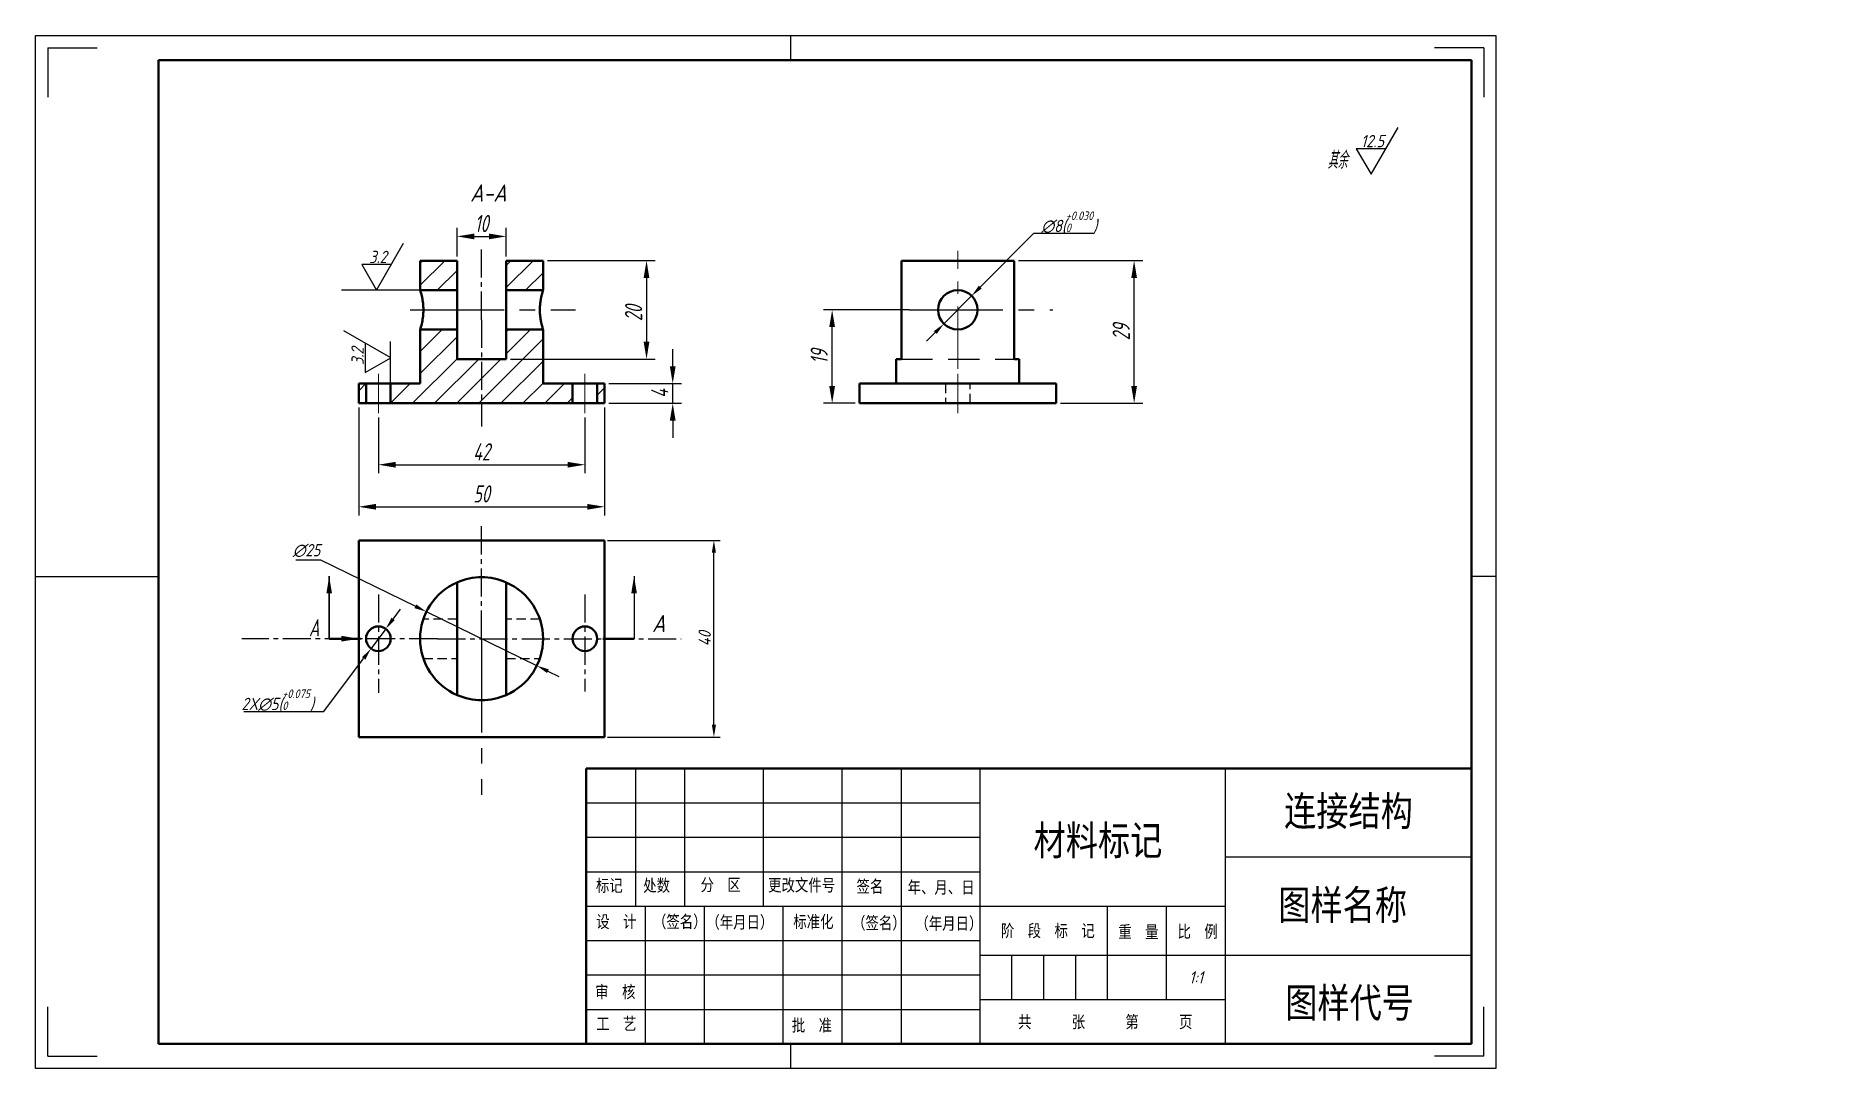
# Model space of a CAD drawing. Header units: millimetres. Extents: x 46 to 407, y 331 to 541.
import ezdxf
from ezdxf.enums import TextEntityAlignment as Align

# ---------------------------------------------------------------- set-up
doc = ezdxf.new("R2010")
doc.units = ezdxf.units.MM
for name, pattern in [('CENTER2', [28.575, 19.05, -3.175, 3.175, -3.175]), ('CENTERX2', [20.32, 12.7, -2.54, 2.54, -2.54]), ('DASHED2', [9.525, 6.35, -3.175])]:
    doc.linetypes.add(name, pattern=pattern)
doc.layers.get('0').update_dxf_attribs({"lineweight": 50})
for name, color, linetype, lineweight in [('中心线', 1, 'CENTER2', 25), ('粗实线', 7, 'Continuous', 50), ('细实线', 7, 'Continuous', 25)]:
    doc.layers.add(name, color=color, linetype=linetype, lineweight=lineweight)
for name, color, linetype in [('图框', 7, 'Continuous'), ('标题栏', 7, 'Continuous'), ('虚线', 7, 'DASHED2')]:
    doc.layers.add(name, color=color, linetype=linetype)
doc.styles.add('3.5', font='gbeitc.shx', dxfattribs={"height": 3.5, "bigfont": 'gbcbig.shx'})
doc.styles.get("Standard").update_dxf_attribs({"font": 'gbeitc.shx', "height": 2.5, "bigfont": 'gbcbig.shx'})
doc.styles.add('工程字-35', font='gbeitc.shx', dxfattribs={"width": 0.8, "height": 3.5, "bigfont": 'gbcbig.shx'})
doc.dimstyles.new('ISO-35', dxfattribs={"dimtxt": 2.5, "dimasz": 2.5, "dimexe": 1.25, "dimexo": 0.625, "dimtad": 1, "dimtoh": 1, "dimdsep": 46, "dimtxsty": 'Standard', "dimcen": 2.5, "dimadec": 0, "dimazin": 0, "dimtfac": 1, "dimtmove": 0, "dimatfit": 3, "dimfxl": 1, "dimarcsym": 0})
doc.dimstyles.new('尺寸—35', dxfattribs={"dimtxt": 5, "dimasz": 3.5, "dimexe": 1.75, "dimexo": 0.875, "dimgap": 0.875, "dimtad": 1, "dimtxsty": '工程字-35', "dimcen": 3.5, "dimadec": 0, "dimazin": 0, "dimtfac": 1, "dimtmove": 0, "dimatfit": 3, "dimfxl": 1, "dimarcsym": 0})
pattern_1 = [(45, (44.26, 333.6242), (-2.245064, 2.245064), [])]

# ---------------------------------------------------------------- blocks, each defined once
blk = doc.blocks.new('*D33')
at = {"layer": 'Defpoints', "color": 0, "transparency": 16777216}
for p in [(111.61, 465.81), (161.61, 465.81), (161.61, 444.77)]:
    blk.add_point(p, dxfattribs=at)
at = {"layer": '细实线', "color": 0, "lineweight": -2, "transparency": 16777216}
for p, q in [((111.61, 464.93), (111.61, 443.02)), ((161.61, 464.93), (161.61, 443.02)), ((115.11, 444.77), (158.11, 444.77))]:
    blk.add_line(p, q, dxfattribs=at)
at = {"layer": '细实线', "color": 0, "transparency": 16777216}
for points in [[(115.11, 445.35), (115.11, 444.18), (111.61, 444.77)], [(158.11, 445.35), (158.11, 444.18), (161.61, 444.77)]]:
    blk.add_solid(points, dxfattribs=at)
at = {"layer": '细实线', "color": 0, "transparency": 16777216, "insert": (136.61, 447.39), "char_height": 3.5, "attachment_point": 5, "style": '工程字-35'}
blk.add_mtext('50', dxfattribs=at)
blk = doc.blocks.new('*D34')
at = {"layer": 'Defpoints', "color": 0, "transparency": 16777216}
for p in [(161.61, 469.81), (175.48, 469.81), (161.61, 465.81)]:
    blk.add_point(p, dxfattribs=at)
at = {"layer": '细实线', "color": 0, "lineweight": -2, "transparency": 16777216}
for p, q in [((175.48, 473.31), (175.48, 476.81)), ((162.49, 469.81), (177.23, 469.81)), ((175.48, 465.81), (175.48, 469.81)), ((162.49, 465.81), (177.23, 465.81)), ((175.48, 462.31), (175.48, 458.81))]:
    blk.add_line(p, q, dxfattribs=at)
at = {"layer": '细实线', "color": 0, "transparency": 16777216}
for points in [[(174.89, 473.31), (176.06, 473.31), (175.48, 469.81)], [(174.89, 462.31), (176.06, 462.31), (175.48, 465.81)]]:
    blk.add_solid(points, dxfattribs=at)
at = {"layer": '细实线', "color": 0, "transparency": 16777216, "insert": (172.85, 467.81), "char_height": 3.5, "attachment_point": 5, "rotation": 90, "style": '工程字-35'}
blk.add_mtext('4', dxfattribs=at)
blk = doc.blocks.new('*D35')
at = {"layer": 'Defpoints', "color": 0, "transparency": 16777216}
for p in [(115.61, 463.81), (157.61, 463.81), (157.61, 453.32)]:
    blk.add_point(p, dxfattribs=at)
at = {"layer": '细实线', "color": 0, "lineweight": -2, "transparency": 16777216}
for p, q in [((115.61, 462.93), (115.61, 451.57)), ((157.61, 462.93), (157.61, 451.57)), ((119.11, 453.32), (154.11, 453.32))]:
    blk.add_line(p, q, dxfattribs=at)
at = {"layer": '细实线', "color": 0, "transparency": 16777216}
for points in [[(119.11, 453.9), (119.11, 452.73), (115.61, 453.32)], [(154.11, 453.9), (154.11, 452.73), (157.61, 453.32)]]:
    blk.add_solid(points, dxfattribs=at)
at = {"layer": '细实线', "color": 0, "transparency": 16777216, "insert": (136.61, 455.94), "char_height": 3.5, "attachment_point": 5, "style": '工程字-35'}
blk.add_mtext('42', dxfattribs=at)
blk = doc.blocks.new('*D36')
at = {"layer": 'Defpoints', "color": 0, "transparency": 16777216}
for p in [(149.11, 494.81), (141.61, 474.81), (170.15, 474.81)]:
    blk.add_point(p, dxfattribs=at)
at = {"layer": '细实线', "color": 0, "lineweight": -2, "transparency": 16777216}
for p, q in [((149.99, 494.81), (171.9, 494.81)), ((170.15, 491.31), (170.15, 478.31)), ((142.49, 474.81), (171.9, 474.81))]:
    blk.add_line(p, q, dxfattribs=at)
at = {"layer": '细实线', "color": 0, "transparency": 16777216}
for points in [[(169.56, 491.31), (170.73, 491.31), (170.15, 494.81)], [(169.56, 478.31), (170.73, 478.31), (170.15, 474.81)]]:
    blk.add_solid(points, dxfattribs=at)
at = {"layer": '细实线', "color": 0, "transparency": 16777216, "insert": (167.52, 484.13), "char_height": 3.5, "attachment_point": 5, "rotation": 90, "style": '工程字-35'}
blk.add_mtext('20', dxfattribs=at)
blk = doc.blocks.new('*D37')
at = {"layer": 'Defpoints', "color": 0, "transparency": 16777216}
for p in [(141.61, 499.74), (131.61, 494.81), (141.61, 494.81)]:
    blk.add_point(p, dxfattribs=at)
at = {"layer": '细实线', "color": 0, "lineweight": -2, "transparency": 16777216}
for p, q in [((131.61, 495.68), (131.61, 501.49)), ((135.11, 499.74), (138.11, 499.74)), ((141.61, 495.68), (141.61, 501.49))]:
    blk.add_line(p, q, dxfattribs=at)
at = {"layer": '细实线', "color": 0, "transparency": 16777216}
for points in [[(135.11, 500.32), (135.11, 499.15), (131.61, 499.74)], [(138.11, 500.32), (138.11, 499.15), (141.61, 499.74)]]:
    blk.add_solid(points, dxfattribs=at)
at = {"layer": '细实线', "color": 0, "transparency": 16777216, "insert": (136.61, 502.36), "char_height": 3.5, "attachment_point": 5, "style": '工程字-35'}
blk.add_mtext('10', dxfattribs=at)
blk = doc.blocks.new('*D39')
at = {"layer": 'Defpoints', "color": 0, "transparency": 16777216}
for p in [(244.9, 494.81), (269.31, 494.81), (253.44, 465.81)]:
    blk.add_point(p, dxfattribs=at)
at = {"layer": '细实线', "color": 0, "lineweight": -2, "transparency": 16777216}
for p, q in [((245.77, 494.81), (271.06, 494.81)), ((269.31, 469.31), (269.31, 491.31)), ((254.32, 465.81), (271.06, 465.81))]:
    blk.add_line(p, q, dxfattribs=at)
at = {"layer": '细实线', "color": 0, "transparency": 16777216}
for points in [[(268.73, 491.31), (269.89, 491.31), (269.31, 494.81)], [(268.73, 469.31), (269.89, 469.31), (269.31, 465.81)]]:
    blk.add_solid(points, dxfattribs=at)
at = {"layer": '细实线', "color": 0, "transparency": 16777216, "insert": (266.69, 480.31), "char_height": 3.5, "attachment_point": 5, "rotation": 90, "style": '工程字-35'}
blk.add_mtext('29', dxfattribs=at)
blk = doc.blocks.new('*D40')
at = {"layer": 'Defpoints', "color": 0, "transparency": 16777216}
for p in [(207.9, 484.81), (224.44, 484.81), (213.44, 465.81)]:
    blk.add_point(p, dxfattribs=at)
at = {"layer": '细实线', "color": 0, "lineweight": -2, "transparency": 16777216}
for p, q in [((223.57, 484.81), (206.15, 484.81)), ((207.9, 469.31), (207.9, 481.31)), ((212.57, 465.81), (206.15, 465.81))]:
    blk.add_line(p, q, dxfattribs=at)
at = {"layer": '细实线', "color": 0, "transparency": 16777216}
for points in [[(207.31, 481.31), (208.48, 481.31), (207.9, 484.81)], [(207.31, 469.31), (208.48, 469.31), (207.9, 465.81)]]:
    blk.add_solid(points, dxfattribs=at)
at = {"layer": '细实线', "color": 0, "transparency": 16777216, "insert": (205.27, 475.31), "char_height": 3.5, "attachment_point": 5, "rotation": 90, "style": '工程字-35'}
blk.add_mtext('19', dxfattribs=at)
blk = doc.blocks.new('*D41')
at = {"layer": 'Defpoints', "color": 0}
for p in [(236.26, 487.65), (230.63, 481.97)]:
    blk.add_point(p, dxfattribs=at)
at = {"layer": '细实线', "color": 0, "lineweight": -2}
for p, q in [((248.82, 500.31), (238.02, 489.42)), ((261.18, 500.31), (248.82, 500.31)), ((230.63, 481.97), (236.26, 487.65)), ((228.86, 480.19), (227.1, 478.42))]:
    blk.add_line(p, q, dxfattribs=at)
at = {"layer": '细实线', "color": 0}
for points in [[(237.72, 489.71), (238.32, 489.13), (236.26, 487.65)], [(228.57, 480.48), (229.16, 479.9), (230.63, 481.97)]]:
    blk.add_solid(points, dxfattribs=at)
at = {"layer": '细实线', "color": 0, "insert": (256.1, 502.59), "char_height": 2.5, "attachment_point": 5}
blk.add_mtext('∅8({\\H0.7x;\\S+0.030^ 0;})', dxfattribs=at)
blk = doc.blocks.new('*D42')
at = {"layer": 'Defpoints', "color": 0, "transparency": 16777216}
for p in [(125.39, 423.44), (147.84, 412.45)]:
    blk.add_point(p, dxfattribs=at)
at = {"layer": '细实线', "color": 0, "lineweight": -2, "transparency": 16777216}
for p, q in [((98.82, 433.99), (103.82, 433.99)), ((103.82, 433.99), (123.14, 424.54)), ((147.84, 412.45), (125.39, 423.44)), ((150.09, 411.35), (152.33, 410.25))]:
    blk.add_line(p, q, dxfattribs=at)
blk.add_arc((136.61, 417.94), 12.5, 116.443, 159.6536, dxfattribs=at)
at = {"layer": '细实线', "color": 0, "transparency": 16777216}
for points in [[(123.32, 424.91), (122.96, 424.16), (125.39, 423.44)], [(150.27, 411.73), (149.9, 410.98), (147.84, 412.45)]]:
    blk.add_solid(points, dxfattribs=at)
at = {"layer": '细实线', "color": 0, "transparency": 16777216, "insert": (101, 435.87), "char_height": 2.5, "attachment_point": 5}
blk.add_mtext('∅25', dxfattribs=at)
blk = doc.blocks.new('*D43')
at = {"layer": 'Defpoints', "color": 0, "transparency": 16777216}
for p in [(161.61, 437.94), (183.85, 437.94), (161.61, 397.94)]:
    blk.add_point(p, dxfattribs=at)
at = {"layer": '细实线', "color": 0, "lineweight": -2, "transparency": 16777216}
for p, q in [((162.24, 437.94), (185.1, 437.94)), ((183.85, 400.44), (183.85, 435.44)), ((162.24, 397.94), (185.1, 397.94))]:
    blk.add_line(p, q, dxfattribs=at)
at = {"layer": '细实线', "color": 0, "transparency": 16777216}
for points in [[(183.43, 435.44), (184.27, 435.44), (183.85, 437.94)], [(183.43, 400.44), (184.27, 400.44), (183.85, 397.94)]]:
    blk.add_solid(points, dxfattribs=at)
at = {"layer": '细实线', "color": 0, "transparency": 16777216, "insert": (181.98, 417.94), "char_height": 2.5, "attachment_point": 5, "rotation": 90}
blk.add_mtext('40', dxfattribs=at)
blk = doc.blocks.new('*D44')
at = {"layer": 'Defpoints', "color": 0}
for p in [(117.11, 419.95), (114.12, 415.94)]:
    blk.add_point(p, dxfattribs=at)
at = {"layer": '细实线', "color": 0, "lineweight": -2}
for p, q in [((118.61, 421.95), (120.11, 423.95)), ((117.11, 419.95), (114.12, 415.94)), ((104.53, 403.13), (112.62, 413.94)), ((88.25, 403.13), (104.53, 403.13))]:
    blk.add_line(p, q, dxfattribs=at)
at = {"layer": '细实线', "color": 0}
for points in [[(118.28, 422.2), (118.94, 421.7), (117.11, 419.95)], [(112.29, 414.19), (112.95, 413.69), (114.12, 415.94)]]:
    blk.add_solid(points, dxfattribs=at)
at = {"layer": '细实线', "color": 0, "insert": (95.14, 405.41), "char_height": 2.5, "attachment_point": 5}
blk.add_mtext('2X∅5({\\H0.7x;\\S+0.075^ 0;})', dxfattribs=at)
blk = doc.blocks.new('最后2.5的粗糙度')
at = {"layer": '细实线'}
for p, q in [((0, 0), (5.5, 9.53)), ((3, 5.2), (-3, 5.2)), ((-3, 5.2), (0, 0))]:
    blk.add_line(p, q, dxfattribs=at)
blk.add_attdef('1.6', text='', height=2.5, dxfattribs=at).set_placement((0.3, 8), align=Align.TOP_CENTER)

msp = doc.modelspace()

# ---------------------------------------------------------------- hatches: boundary and pattern name
at = {"layer": '细实线'}
h = msp.add_hatch(dxfattribs=at)
h.set_pattern_fill('ANSI31', color=256, style=0)
h.set_pattern_definition(pattern_1)
h.paths.add_polyline_path([(131.614, 494.806), (124.114, 494.806), (124.114, 488.806), (131.614, 488.806)], flags=0)
h = msp.add_hatch(dxfattribs=at)
h.set_pattern_fill('ANSI31', color=256, style=0)
h.set_pattern_definition(pattern_1)
h.paths.add_polyline_path([(149.114, 494.806), (141.614, 494.806), (141.614, 488.806), (149.114, 488.806)], flags=0)
h = msp.add_hatch(dxfattribs=at)
h.set_pattern_fill('ANSI31', color=256, style=0)
h.set_pattern_definition(pattern_1)
h.paths.add_polyline_path([(141.614, 474.806), (131.614, 474.806), (131.614, 480.806), (124.114, 480.806), (124.114, 469.806), (118.114, 469.806), (118.114, 465.806), (155.114, 465.806), (155.114, 469.806), (149.114, 469.806), (149.114, 480.806), (141.614, 480.806)], flags=0)
h = msp.add_hatch(dxfattribs=at)
h.set_pattern_fill('ANSI31', color=256, style=0)
h.set_pattern_definition(pattern_1)
h.paths.add_polyline_path([(113.114, 469.806), (111.614, 469.806), (111.614, 465.806), (113.114, 465.806)], flags=0)
h = msp.add_hatch(dxfattribs=at)
h.set_pattern_fill('ANSI31', color=256, style=0)
h.set_pattern_definition(pattern_1)
h.paths.add_polyline_path([(160.114, 465.806), (161.614, 465.806), (161.614, 469.806), (160.114, 469.806)], flags=0)

# ---------------------------------------------------------------- linework, layer by layer
for p, q in [((124.114, 494.806), (124.114, 488.806)), ((124.114, 494.806), (131.614, 494.806)), ((131.614, 488.806), (131.614, 494.806)), ((141.614, 494.806), (149.114, 494.806)), ((141.614, 494.806), (141.614, 488.806)), ((149.114, 488.806), (149.114, 494.806)), ((221.986, 494.806), (221.986, 474.806)), ((221.986, 494.806), (244.899, 494.806)), ((244.899, 474.806), (244.899, 494.806)), ((124.114, 488.806), (131.614, 488.806)), ((131.614, 488.806), (131.614, 480.806)), ((141.614, 480.806), (141.614, 488.806)), ((141.614, 488.806), (149.114, 488.806)), ((131.614, 480.806), (124.114, 480.806)), ((124.114, 480.806), (124.114, 469.806)), ((131.614, 474.806), (131.614, 480.806)), ((149.114, 480.806), (141.614, 480.806)), ((141.614, 480.806), (141.614, 474.806)), ((149.114, 469.806), (149.114, 480.806)), ((141.614, 474.806), (131.614, 474.806)), ((220.942, 474.806), (220.942, 469.806)), ((221.986, 474.806), (220.942, 474.806)), ((245.942, 474.806), (244.899, 474.806)), ((245.942, 469.806), (245.942, 474.806)), ((111.614, 469.806), (111.614, 465.806)), ((111.614, 469.806), (113.114, 469.806)), ((113.114, 465.806), (113.114, 469.806)), ((118.114, 469.806), (113.114, 469.806)), ((118.114, 469.806), (118.114, 465.806)), ((118.114, 469.806), (124.114, 469.806)), ((149.114, 469.806), (155.114, 469.806)), ((155.114, 465.806), (155.114, 469.806)), ((160.114, 469.806), (155.114, 469.806)), ((160.114, 469.806), (160.114, 465.806)), ((160.114, 469.806), (161.614, 469.806)), ((161.614, 465.806), (161.614, 469.806)), ((213.442, 469.806), (253.442, 469.806)), ((213.442, 469.806), (213.442, 465.806)), ((253.442, 469.806), (253.442, 465.806)), ((111.614, 465.806), (113.114, 465.806)), ((118.114, 465.806), (113.114, 465.806)), ((118.114, 465.806), (155.114, 465.806)), ((160.114, 465.806), (155.114, 465.806)), ((160.114, 465.806), (161.614, 465.806)), ((213.442, 465.806), (253.442, 465.806)), ((111.614, 437.945), (111.614, 397.945)), ((161.614, 437.945), (111.614, 437.945)), ((161.614, 397.945), (161.614, 437.945)), ((131.614, 429.401), (131.614, 406.488)), ((141.614, 406.488), (141.614, 429.401)), ((105.614, 417.945), (111.964, 417.945)), ((167.614, 417.945), (161.264, 417.945)), ((111.614, 397.945), (161.614, 397.945))]:
    msp.add_line(p, q)
for centre in [(115.614, 417.945), (157.614, 417.945)]:
    msp.add_circle(centre, 2.5)
for start, end in [(66.42182, 113.57818), (113.57818, 246.42182), (293.57818, 66.42182), (246.42182, 293.57818)]:
    msp.add_arc((136.614, 417.945), 12.5, start, end)
for points in [[(124.114, 480.806), (124.114, 480.806), (124.123, 480.832), (124.155, 480.935), (124.179, 481.013), (124.239, 481.214), (124.275, 481.337), (124.354, 481.63), (124.396, 481.795), (124.481, 482.161), (124.525, 482.366), (124.604, 482.799), (124.641, 483.027), (124.703, 483.51), (124.729, 483.766), (124.763, 484.28), (124.772, 484.542), (124.772, 485.074), (124.763, 485.335), (124.728, 485.849), (124.703, 486.104), (124.641, 486.587), (124.604, 486.816), (124.524, 487.25), (124.481, 487.453), (124.396, 487.819), (124.353, 487.984), (124.274, 488.277), (124.239, 488.4), (124.179, 488.6), (124.155, 488.677), (124.123, 488.78), (124.114, 488.806), (124.114, 488.806)], [(149.114, 488.806), (149.114, 488.806), (149.106, 488.78), (149.074, 488.677), (149.049, 488.599), (148.99, 488.399), (148.954, 488.275), (148.875, 487.983), (148.833, 487.818), (148.747, 487.451), (148.704, 487.247), (148.624, 486.814), (148.587, 486.585), (148.525, 486.102), (148.5, 485.847), (148.466, 485.332), (148.457, 485.071), (148.457, 484.538), (148.466, 484.277), (148.5, 483.763), (148.525, 483.508), (148.588, 483.025), (148.624, 482.796), (148.705, 482.363), (148.748, 482.159), (148.833, 481.793), (148.875, 481.628), (148.954, 481.336), (148.99, 481.213), (149.049, 481.013), (149.074, 480.935), (149.106, 480.832), (149.114, 480.806), (149.114, 480.806)]]:
    msp.add_open_spline(points, degree=3, knots=[0, 0, 0, 0, 0.0625, 0.0625, 0.125, 0.125, 0.1875, 0.1875, 0.25, 0.25, 0.3125, 0.3125, 0.375, 0.375, 0.4375, 0.4375, 0.5, 0.5, 0.5625, 0.5625, 0.625, 0.625, 0.6875, 0.6875, 0.75, 0.75, 0.8125, 0.8125, 0.875, 0.875, 0.9375, 0.9375, 1, 1, 1, 1])
at = {"layer": '中心线', "ltscale": 0.3}
for p, q in [((136.614, 482.806), (136.614, 497.123)), ((136.614, 482.806), (136.614, 461.118)), ((136.614, 417.945), (136.614, 441.214)), ((115.614, 426.945), (115.614, 406.921)), ((157.614, 426.945), (157.614, 407.219)), ((127.614, 417.945), (87.875, 417.945)), ((127.614, 417.945), (177.19, 417.945))]:
    msp.add_line(p, q, dxfattribs=at)
at = {"layer": '中心线', "linetype": 'CENTERX2', "lineweight": 18}
for p, q in [((233.442, 472.806), (233.442, 496.806)), ((133.614, 484.806), (122.114, 484.806)), ((115.614, 471.806), (115.614, 463.806)), ((157.614, 471.806), (157.614, 463.806)), ((233.442, 463.806), (233.442, 471.806))]:
    msp.add_line(p, q, dxfattribs=at)
at = {"layer": '中心线'}
for p, q in [((122.114, 484.806), (155.732, 484.806)), ((223.567, 484.806), (252.743, 484.806)), ((136.614, 417.945), (136.614, 386.226))]:
    msp.add_line(p, q, dxfattribs=at)
at = {"layer": '图框'}
for p, q in [((45.9, 540.575), (342.9, 540.575)), ((45.9, 330.575), (45.9, 540.575)), ((199.4, 540.575), (199.4, 535.575)), ((342.9, 540.575), (342.9, 330.575)), ((48.4, 538.075), (58.4, 538.075)), ((48.4, 538.075), (48.4, 528.075)), ((340.413, 538.08), (330.413, 538.08)), ((340.413, 538.08), (340.413, 528.08)), ((45.9, 430.575), (70.9, 430.575)), ((342.9, 430.575), (337.9, 430.575)), ((48.4, 333.075), (48.4, 343.075)), ((340.413, 333.069), (340.413, 343.069)), ((48.4, 333.075), (58.4, 333.075)), ((199.4, 335.575), (199.4, 330.575)), ((340.413, 333.069), (330.413, 333.069)), ((342.9, 330.575), (45.9, 330.575))]:
    msp.add_line(p, q, dxfattribs=at)
at = {"layer": '标题栏'}
for p, q in [((167.9, 391.575), (167.9, 363.575)), ((177.9, 391.575), (177.9, 363.575)), ((193.9, 391.575), (193.9, 363.575)), ((209.9, 391.575), (209.9, 363.575)), ((221.9, 391.575), (221.9, 335.575)), ((237.9, 391.575), (237.9, 335.575)), ((287.9, 335.575), (287.9, 391.575)), ((337.9, 391.575), (337.9, 335.575)), ((157.9, 384.575), (237.9, 384.575)), ((157.9, 377.575), (237.9, 377.575)), ((287.9, 373.575), (337.9, 373.575)), ((157.9, 370.575), (237.9, 370.575)), ((157.9, 363.575), (287.9, 363.575)), ((169.9, 363.575), (169.9, 335.575)), ((181.9, 363.575), (181.9, 335.575)), ((197.9, 363.575), (197.9, 335.575)), ((209.9, 363.575), (209.9, 335.575)), ((263.9, 344.575), (263.9, 363.575)), ((275.9, 344.575), (275.9, 363.575)), ((157.9, 356.575), (237.9, 356.575)), ((237.9, 353.575), (287.9, 353.575)), ((244.4, 353.575), (244.4, 344.575)), ((250.9, 353.575), (250.9, 344.575)), ((257.4, 353.575), (257.4, 344.575)), ((287.9, 353.575), (337.9, 353.575)), ((157.9, 349.575), (237.9, 349.575)), ((237.9, 344.575), (287.9, 344.575)), ((157.9, 342.575), (237.9, 342.575)), ((337.9, 335.575), (157.9, 335.575))]:
    msp.add_line(p, q, dxfattribs=at)
at = {"layer": '粗实线'}
for p, q in [((70.9, 535.575), (337.9, 535.575)), ((70.9, 335.575), (70.9, 535.575)), ((337.9, 535.575), (337.9, 335.575)), ((157.9, 391.575), (337.9, 391.575)), ((157.9, 335.575), (157.9, 391.575)), ((337.9, 335.575), (70.9, 335.575))]:
    msp.add_line(p, q, dxfattribs=at)
msp.add_circle((233.442, 484.806), 4, dxfattribs=at)
at = {"layer": '细实线'}
for p, q in [((124.114, 488.806), (108.144, 488.806)), ((118.114, 469.806), (118.114, 478.379))]:
    msp.add_line(p, q, dxfattribs=at)
at = {"layer": '虚线'}
msp.add_line((221.986, 474.806), (244.899, 474.806), dxfattribs=at)
at = {"layer": '虚线', "ltscale": 0.3}
for p, q in [((230.942, 469.806), (230.942, 465.806)), ((235.942, 465.806), (235.942, 469.806)), ((131.614, 421.945), (124.772, 421.945)), ((148.457, 421.945), (141.614, 421.945)), ((124.77, 413.945), (131.614, 413.945)), ((141.614, 413.945), (148.458, 413.945))]:
    msp.add_line(p, q, dxfattribs=at)

# ---------------------------------------------------------------- block references
at = {"layer": '细实线'}
for p, values in [((317.481, 512.365), {'1.6': '12.5'}), ((115.237, 488.819), {'1.6': '3.2'})]:
    msp.add_blockref('最后2.5的粗糙度', p, dxfattribs=at).add_auto_attribs(values)
at = {"layer": '细实线', "rotation": 90}
msp.add_blockref('最后2.5的粗糙度', (118.136, 475.062), dxfattribs=at).add_auto_attribs({'1.6': '3.2'})

# ---------------------------------------------------------------- texts
at = {"insert": (407.457, 505.805), "char_height": 2.5, "width": 70.09204, "attachment_point": 1}
msp.add_mtext('\\A1;', dxfattribs=at)
at = {"layer": '中心线', "insert": (134.277, 510.312), "char_height": 3.5, "width": 19.29408, "attachment_point": 1, "style": '3.5'}
msp.add_mtext('{\\C0;A-A}', dxfattribs=at)
at = {"layer": '标题栏', "width": 93.01929, "attachment_point": 1, "style": '工程字-35'}
for s, insert, char_height in [('{\\fSimSun|b0|i0|c134|p2;材料标记}', (248.867, 379.937), 6), ('{\\fSimSun|b0|i0|c134|p2;标记}', (159.855, 369.015), 2.5), ('{\\fSimSun|b0|i0|c134|p2;处数}', (169.476, 369.03), 2.5), ('{\\fSimSun|b0|i0|c134|p2;分\u3000区}', (181.137, 369.154), 2.5), ('{\\fSimSun|b0|i0|c134|p2;更改文件号}', (194.871, 369.1), 2.5), ('{\\fSimSun|b0|i0|c134|p2;签名}', (212.856, 368.841), 2.5), ('{\\fSimSun|b0|i0|c134|p2;年、月、日}', (223.25, 368.648), 2.5), ('{\\fSimSun|b0|i0|c134|p2;图样名称}', (298.63, 366.81), 6), ('{\\fSimSun|b0|i0|c134|p2;设\u3000计}', (159.914, 361.675), 2.5), ('{\\fSimSun|b0|i0|c134|p2;（签名）}', (171.456, 361.675), 2.5), ('{\\fSimSun|b0|i0|c134|p2;\u3000（年月日）}', (179.581, 361.561), 2.5), ('{\\fSimSun|b0|i0|c134|p2;标准化}', (199.988, 361.66), 2.5), ('{\\fSimSun|b0|i0|c134|p2;（签名）}', (211.955, 361.412), 2.5), ('{\\fSimSun|b0|i0|c134|p2;（年月日）}', (224.823, 361.312), 2.5), ('{\\fSimSun|b0|i0|c134|p2;阶\u3000段\u3000标\u3000记}', (242.204, 359.827), 2.5), ('{\\fSimSun|b0|i0|c134|p2;重\u3000量}', (266.087, 359.599), 2.5), ('{\\fSimSun|b0|i0|c134|p2;比\u3000例}', (278.138, 359.668), 2.5), ('{\\fSimSun|b0|i0|c134|p2;审\u3000核}', (159.71, 347.406), 2.5), ('{\\fSimSun|b0|i0|c134|p2;图样代号}', (300.032, 346.934), 6), ('{\\fSimSun|b0|i0|c134|p2;工\u3000艺}', (159.914, 340.92), 2.5), ('{\\fSimSun|b0|i0|c134|p2;批\u3000准}', (199.682, 340.602), 2.5), ('{\\fSimSun|b0|i0|c134|p2;共\u3000\u3000\u3000张\u3000\u3000\u3000第\u3000\u3000\u3000页}', (245.697, 341.302), 2.5)]:
    msp.add_mtext(s, dxfattribs=dict(at, insert=insert, char_height=char_height))
at = {"layer": '细实线', "insert": (310.664, 515.265), "char_height": 3.5, "width": 21.64921, "attachment_point": 5, "style": '工程字-35'}
msp.add_mtext('其余', dxfattribs=at)
at = {"layer": '细实线', "char_height": 3.5, "attachment_point": 1}
for insert, style in [((101.472, 421.9), '工程字-35'), ((171.267, 422.795), '3.5')]:
    msp.add_mtext('A', dxfattribs=dict(at, insert=insert, style=style))
at = {"layer": '细实线', "ltscale": 4, "insert": (312.9, 382.575), "char_height": 6, "width": 50, "attachment_point": 5, "style": '工程字-35'}
msp.add_mtext('{\\fMicrosoft YaHei|b0|i0|c134|p34;连接结构}', dxfattribs=at)
at = {"layer": '细实线', "insert": (281.9, 349.075), "char_height": 2.5, "width": 12, "attachment_point": 5}
msp.add_mtext('1:1', dxfattribs=at)

# ---------------------------------------------------------------- dimensions: what is measured, and where the dimension line sits
at = {"layer": '细实线'}
for base, p1, p2, picture, middle in [((141.614, 499.737), (131.614, 494.806), (141.614, 494.806), '*D37', (136.614, 502.362)), ((161.614, 444.767), (111.614, 465.806), (161.614, 465.806), '*D33', (136.614, 447.392)), ((157.614, 453.316), (115.614, 463.806), (157.614, 463.806), '*D35', (136.614, 455.941))]:
    dim = msp.add_linear_dim(base=base, p1=p1, p2=p2, dimstyle='尺寸—35', dxfattribs=at)
    dim.commit()
    dim.dimension.update_dxf_attribs({"geometry": picture, "text_midpoint": middle})
for p1, p2, text, picture, middle in [((230.625, 481.966), (236.259, 487.646), '<>({\\H0.7x;\\S+0.030^ 0;})', '*D41', (256.095, 500.31)), ((117.112, 419.947), (114.117, 415.943), '2X<>({\\H0.7x;\\S+0.075^ 0;})', '*D44', (95.138, 403.127))]:
    dim = msp.add_diameter_dim_2p(p1=p1, p2=p2, text=text, dimstyle='ISO-35', dxfattribs=at)
    dim.commit()
    dim.dimension.update_dxf_attribs({"geometry": picture, "text_midpoint": middle, "dimtype": 163})
for base, p1, p2, dimstyle, picture, middle in [((170.145, 474.806), (149.114, 494.806), (141.614, 474.806), '尺寸—35', '*D36', (170.145, 484.125)), ((175.478, 469.806), (161.614, 465.806), (161.614, 469.806), '尺寸—35', '*D34', (175.478, 467.806)), ((183.852, 437.945), (161.614, 397.945), (161.614, 437.945), 'ISO-35', '*D43', (183.852, 417.945))]:
    dim = msp.add_linear_dim(base=base, p1=p1, p2=p2, angle=90, dimstyle=dimstyle, dxfattribs=at)
    dim.commit()
    dim.dimension.update_dxf_attribs({"geometry": picture, "text_midpoint": middle, "dimtype": 160})
for base, p1, p2, picture, middle in [((269.311, 494.806), (253.442, 465.806), (244.899, 494.806), '*D39', (266.686, 480.306)), ((207.897, 484.806), (213.442, 465.806), (224.442, 484.806), '*D40', (205.272, 475.306))]:
    dim = msp.add_linear_dim(base=base, p1=p1, p2=p2, angle=90, dimstyle='尺寸—35', dxfattribs=at)
    dim.commit()
    dim.dimension.update_dxf_attribs({"geometry": picture, "text_midpoint": middle})
dim = msp.add_diameter_dim_2p(p1=(147.842, 412.45), p2=(125.387, 423.439), dimstyle='ISO-35', dxfattribs=at)
dim.commit()
dim.dimension.update_dxf_attribs({"geometry": '*D42', "text_midpoint": (101.005, 433.995), "dimtype": 163})

# ---------------------------------------------------------------- leaders
for points in [[(105.614, 430.645), (105.614, 417.945)], [(111.614, 417.945), (105.614, 417.945), (105.614, 430.645)], [(167.614, 430.645), (167.614, 417.945), (161.264, 417.945)]]:
    msp.add_leader(points, dimstyle='尺寸—35', override={"dimgap": 0.875, "dimtad": 0}, dxfattribs=at)

doc.saveas('drawing.dxf')
